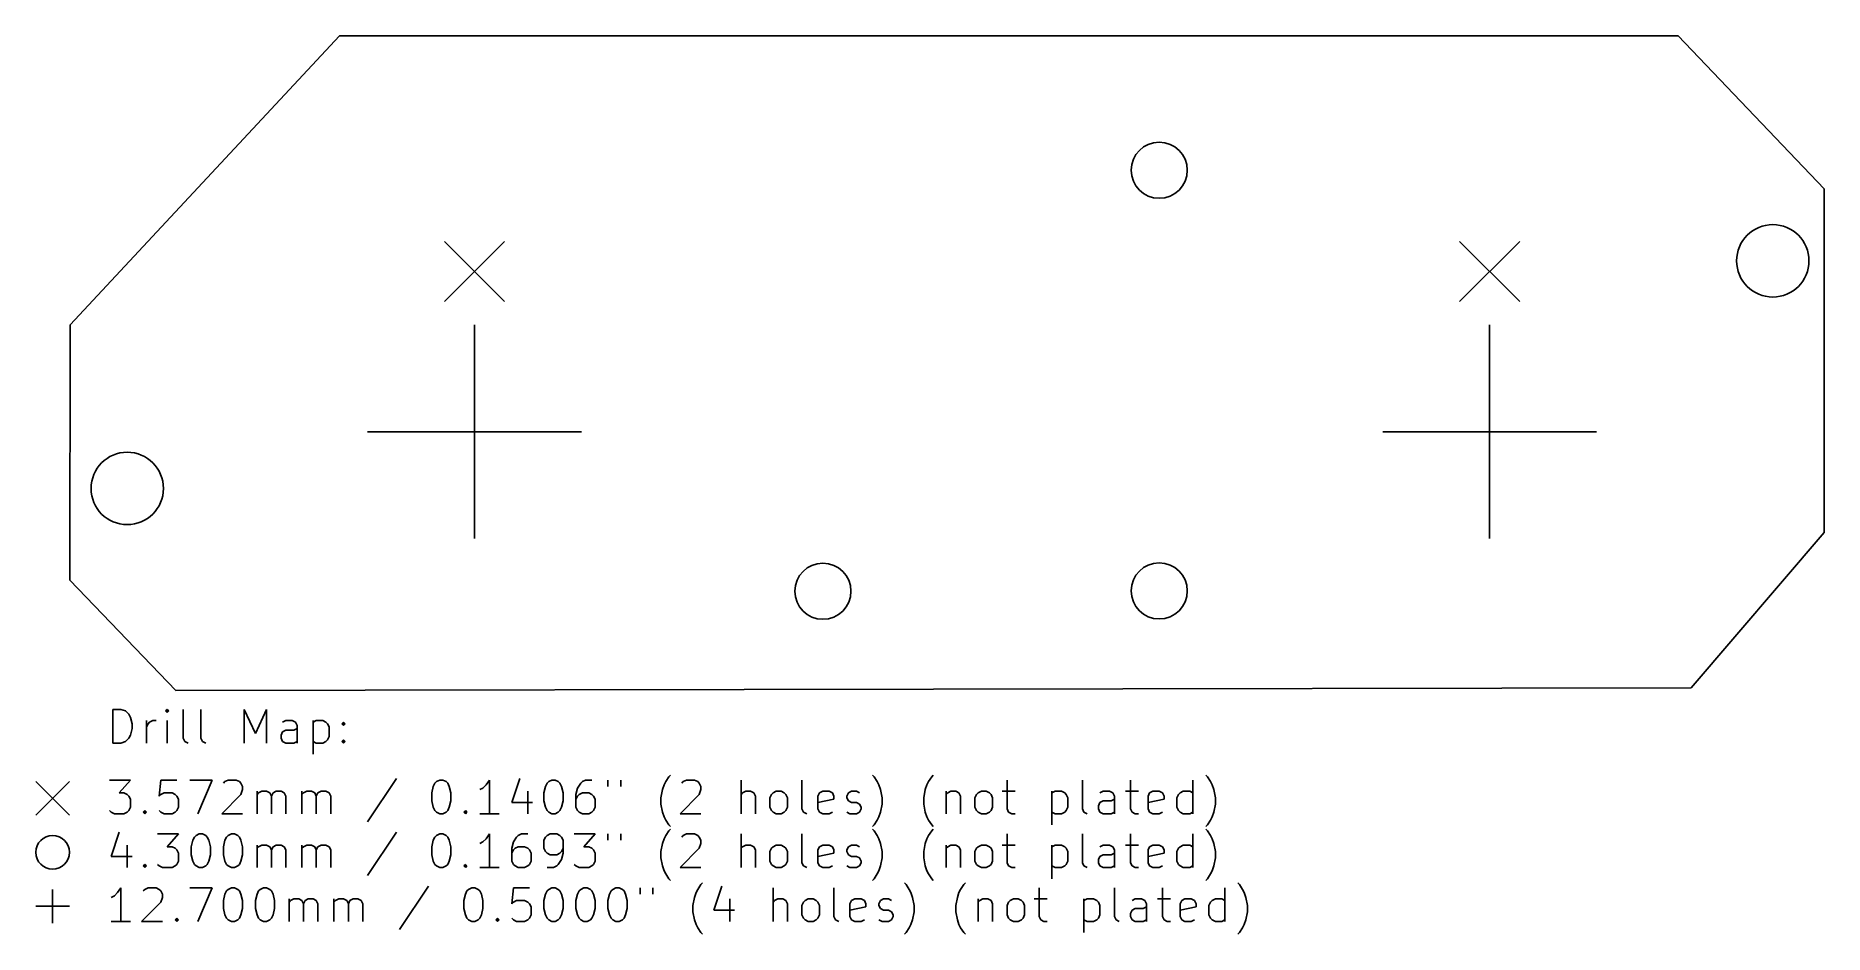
# Model space of a CAD drawing. Extents: x 66 to 172, y -114 to -60.
import ezdxf

# ---------------------------------------------------------------- set-up
doc = ezdxf.new("R2010")
doc.units = 0
doc.layers.add('BLACK', color=7, linetype='CONTINUOUS')

msp = doc.modelspace()

# ---------------------------------------------------------------- linework, layer by layer
at = {"layer": 'BLACK', "linetype": 'CONTINUOUS'}
for p, q in [((67.7164, -77.5208), (83.7184, -60.3504)), ((83.7184, -60.3504), (163.271, -60.3504)), ((163.271, -60.3504), (171.958, -69.4436)), ((171.958, -69.4436), (171.958, -89.8652)), ((89.9626, -72.5738), (93.5346, -76.1458)), ((93.5346, -72.5738), (89.9626, -76.1458)), ((150.288, -72.5738), (153.86, -76.1458)), ((153.86, -72.5738), (150.288, -76.1458)), ((67.7164, -77.5208), (67.7, -92.7)), ((91.7486, -77.5348), (91.7486, -90.2348)), ((91.7486, -77.5348), (91.7486, -90.2348)), ((152.074, -77.5348), (152.074, -90.2348)), ((152.074, -77.5348), (152.074, -90.2348)), ((85.3986, -83.8848), (98.0986, -83.8848)), ((85.3986, -83.8848), (98.0986, -83.8848)), ((145.724, -83.8848), (158.424, -83.8848)), ((145.724, -83.8848), (158.424, -83.8848)), ((171.958, -89.8652), (164.05, -99.1)), ((67.7, -92.7), (74, -99.25)), ((74, -99.25), (164.05, -99.1)), ((70.2512, -102.38), (70.2512, -100.38)), ((70.2512, -100.38), (70.7274, -100.38)), ((70.7274, -100.38), (71.0131, -100.475)), ((71.0131, -100.475), (71.2036, -100.665)), ((71.2036, -100.665), (71.2988, -100.856)), ((71.2988, -100.856), (71.394, -101.237)), ((73.4893, -100.38), (73.394, -100.475)), ((73.394, -100.475), (73.4893, -100.57)), ((73.5845, -100.475), (73.4893, -100.38)), ((73.4893, -100.38), (73.4893, -100.57)), ((73.4893, -100.57), (73.5845, -100.475)), ((74.4417, -102.094), (74.4417, -100.38)), ((75.4893, -102.094), (75.4893, -100.38)), ((78.0607, -102.38), (78.0607, -100.38)), ((78.0607, -100.38), (78.7274, -101.808)), ((78.7274, -101.808), (79.394, -100.38)), ((79.394, -100.38), (79.394, -102.38)), ((71.2988, -101.904), (71.2036, -102.094)), ((71.394, -101.523), (71.2988, -101.904)), ((71.394, -101.237), (71.394, -101.523)), ((72.2512, -102.38), (72.2512, -101.046)), ((72.2512, -101.427), (72.3464, -101.237)), ((72.3464, -101.237), (72.4417, -101.142)), ((72.4417, -101.142), (72.6321, -101.046)), ((72.6321, -101.046), (72.8226, -101.046)), ((73.4893, -102.38), (73.4893, -101.046)), ((80.2512, -101.904), (80.3464, -101.713)), ((80.2512, -102.094), (80.2512, -101.904)), ((80.5369, -101.046), (80.3464, -101.142)), ((80.3464, -101.713), (80.5369, -101.618)), ((80.9179, -101.046), (80.5369, -101.046)), ((80.5369, -101.618), (81.0131, -101.618)), ((81.1083, -101.142), (80.9179, -101.046)), ((81.0131, -101.618), (81.2036, -101.523)), ((81.2036, -101.332), (81.1083, -101.142)), ((81.2036, -102.38), (81.2036, -101.332)), ((82.156, -101.046), (82.156, -103.046)), ((82.156, -101.142), (82.3464, -101.046)), ((82.3464, -101.046), (82.7274, -101.046)), ((82.7274, -101.046), (82.9179, -101.142)), ((82.9179, -101.142), (83.0131, -101.237)), ((83.0131, -101.237), (83.1083, -101.427)), ((83.1083, -101.999), (83.0131, -102.189)), ((83.1083, -101.427), (83.1083, -101.999)), ((83.8702, -101.237), (83.9655, -101.142)), ((83.9655, -101.332), (83.8702, -101.237)), ((83.9655, -101.142), (84.0607, -101.237)), ((83.9655, -101.142), (83.9655, -101.332)), ((84.0607, -101.237), (83.9655, -101.332)), ((70.7274, -102.38), (70.2512, -102.38)), ((71.0131, -102.285), (70.7274, -102.38)), ((71.2036, -102.094), (71.0131, -102.285)), ((74.5369, -102.285), (74.4417, -102.094)), ((74.7274, -102.38), (74.5369, -102.285)), ((75.5845, -102.285), (75.4893, -102.094)), ((75.775, -102.38), (75.5845, -102.285)), ((80.3464, -102.285), (80.2512, -102.094)), ((80.5369, -102.38), (80.3464, -102.285)), ((81.0131, -102.38), (80.5369, -102.38)), ((81.2036, -102.285), (81.0131, -102.38)), ((82.3464, -102.38), (82.156, -102.285)), ((82.7274, -102.38), (82.3464, -102.38)), ((82.9179, -102.285), (82.7274, -102.38)), ((83.0131, -102.189), (82.9179, -102.285)), ((83.8702, -102.285), (83.9655, -102.189)), ((83.9655, -102.38), (83.8702, -102.285)), ((83.9655, -102.189), (84.0607, -102.285)), ((83.9655, -102.189), (83.9655, -102.38)), ((84.0607, -102.285), (83.9655, -102.38)), ((65.675, -104.675), (67.675, -106.675)), ((67.675, -104.675), (65.675, -106.675)), ((70.0607, -104.58), (71.2988, -104.58)), ((71.2988, -104.58), (70.6321, -105.342)), ((73.1083, -104.58), (73.0131, -105.532)), ((74.0607, -104.58), (73.1083, -104.58)), ((74.8226, -104.58), (76.156, -104.58)), ((76.156, -104.58), (75.2988, -106.58)), ((76.8226, -104.77), (76.9179, -104.675)), ((76.9179, -104.675), (77.1083, -104.58)), ((77.1083, -104.58), (77.5845, -104.58)), ((77.5845, -104.58), (77.775, -104.675)), ((77.775, -104.675), (77.8702, -104.77)), ((77.8702, -104.77), (77.9655, -104.961)), ((77.9655, -105.151), (77.8702, -105.437)), ((77.9655, -104.961), (77.9655, -105.151)), ((87.1083, -104.485), (85.394, -107.056)), ((89.2036, -105.342), (89.2988, -104.961)), ((89.2988, -104.961), (89.394, -104.77)), ((89.394, -104.77), (89.4893, -104.675)), ((89.4893, -104.675), (89.6798, -104.58)), ((89.6798, -104.58), (89.8702, -104.58)), ((89.8702, -104.58), (90.0607, -104.675)), ((90.0607, -104.675), (90.156, -104.77)), ((90.156, -104.77), (90.2512, -104.961)), ((90.2512, -104.961), (90.3464, -105.342)), ((92.2512, -105.056), (92.0607, -105.151)), ((92.4417, -104.865), (92.2512, -105.056)), ((92.6321, -104.58), (92.4417, -104.865)), ((92.6321, -106.58), (92.6321, -104.58)), ((94.4417, -104.485), (93.9655, -105.913)), ((95.8702, -105.342), (95.9655, -104.961)), ((95.9655, -104.961), (96.0607, -104.77)), ((96.0607, -104.77), (96.156, -104.675)), ((96.156, -104.675), (96.3464, -104.58)), ((96.3464, -104.58), (96.5369, -104.58)), ((96.5369, -104.58), (96.7274, -104.675)), ((96.7274, -104.675), (96.8226, -104.77)), ((96.8226, -104.77), (96.9179, -104.961)), ((96.9179, -104.961), (97.0131, -105.342)), ((97.8702, -105.056), (97.775, -105.437)), ((98.0607, -104.77), (97.8702, -105.056)), ((98.156, -104.675), (98.0607, -104.77)), ((98.3464, -104.58), (98.156, -104.675)), ((98.7274, -104.58), (98.3464, -104.58)), ((99.6798, -104.58), (99.6798, -104.961)), ((100.442, -104.58), (100.442, -104.961)), ((102.823, -105.627), (102.918, -105.151)), ((102.918, -105.151), (103.013, -104.865)), ((103.013, -104.865), (103.108, -104.675)), ((103.108, -104.675), (103.299, -104.389)), ((103.299, -104.389), (103.394, -104.294)), ((104.061, -104.77), (104.156, -104.675)), ((104.156, -104.675), (104.346, -104.58)), ((104.346, -104.58), (104.823, -104.58)), ((104.823, -104.58), (105.013, -104.675)), ((105.013, -104.675), (105.108, -104.77)), ((105.108, -104.77), (105.204, -104.961)), ((105.204, -105.151), (105.108, -105.437)), ((105.204, -104.961), (105.204, -105.151)), ((107.585, -106.58), (107.585, -104.58)), ((111.204, -106.294), (111.204, -104.58)), ((115.489, -104.389), (115.394, -104.294)), ((115.68, -104.675), (115.489, -104.389)), ((115.775, -104.865), (115.68, -104.675)), ((115.87, -105.151), (115.775, -104.865)), ((115.965, -105.627), (115.87, -105.151)), ((118.442, -105.627), (118.537, -105.151)), ((118.537, -105.151), (118.632, -104.865)), ((118.632, -104.865), (118.727, -104.675)), ((118.727, -104.675), (118.918, -104.389)), ((118.918, -104.389), (119.013, -104.294)), ((123.394, -104.58), (123.394, -106.294)), ((127.87, -106.294), (127.87, -104.58)), ((130.727, -104.58), (130.727, -106.294)), ((134.442, -106.58), (134.442, -104.58)), ((135.299, -104.389), (135.204, -104.294)), ((135.489, -104.675), (135.299, -104.389)), ((135.585, -104.865), (135.489, -104.675)), ((135.68, -105.151), (135.585, -104.865)), ((135.775, -105.627), (135.68, -105.151)), ((70.6321, -105.342), (70.9179, -105.342)), ((70.9179, -105.342), (71.1083, -105.437)), ((71.1083, -105.437), (71.2036, -105.532)), ((71.2036, -105.532), (71.2988, -105.723)), ((71.2988, -106.199), (71.2036, -106.389)), ((71.2988, -105.723), (71.2988, -106.199)), ((73.0131, -105.532), (73.1083, -105.437)), ((73.1083, -105.437), (73.2988, -105.342)), ((73.2988, -105.342), (73.775, -105.342)), ((73.775, -105.342), (73.9655, -105.437)), ((73.9655, -105.437), (74.0607, -105.532)), ((74.0607, -105.532), (74.156, -105.723)), ((74.156, -106.199), (74.0607, -106.389)), ((74.156, -105.723), (74.156, -106.199)), ((77.8702, -105.437), (76.7274, -106.58)), ((78.8226, -106.58), (78.8226, -105.246)), ((78.8226, -105.437), (78.9179, -105.342)), ((78.9179, -105.342), (79.1083, -105.246)), ((79.1083, -105.246), (79.394, -105.246)), ((79.394, -105.246), (79.5845, -105.342)), ((79.5845, -105.342), (79.6798, -105.532)), ((79.6798, -105.532), (79.775, -105.342)), ((79.6798, -105.532), (79.6798, -106.58)), ((79.775, -105.342), (79.9655, -105.246)), ((79.9655, -105.246), (80.2512, -105.246)), ((80.2512, -105.246), (80.4417, -105.342)), ((80.4417, -105.342), (80.5369, -105.532)), ((80.5369, -105.532), (80.5369, -106.58)), ((81.4893, -106.58), (81.4893, -105.246)), ((81.4893, -105.437), (81.5845, -105.342)), ((81.5845, -105.342), (81.775, -105.246)), ((81.775, -105.246), (82.0607, -105.246)), ((82.0607, -105.246), (82.2512, -105.342)), ((82.2512, -105.342), (82.3464, -105.532)), ((82.3464, -105.532), (82.4417, -105.342)), ((82.3464, -105.532), (82.3464, -106.58)), ((82.4417, -105.342), (82.6321, -105.246)), ((82.6321, -105.246), (82.9179, -105.246)), ((82.9179, -105.246), (83.1083, -105.342)), ((83.1083, -105.342), (83.2036, -105.532)), ((83.2036, -105.532), (83.2036, -106.58)), ((89.2036, -105.818), (89.2036, -105.342)), ((89.2988, -106.199), (89.2036, -105.818)), ((89.394, -106.389), (89.2988, -106.199)), ((90.2512, -106.199), (90.156, -106.389)), ((90.3464, -105.818), (90.2512, -106.199)), ((90.3464, -105.342), (90.3464, -105.818)), ((93.9655, -105.913), (95.2036, -105.913)), ((94.9179, -105.246), (94.9179, -106.58)), ((95.8702, -105.818), (95.8702, -105.342)), ((95.9655, -106.199), (95.8702, -105.818)), ((96.0607, -106.389), (95.9655, -106.199)), ((96.9179, -106.199), (96.8226, -106.389)), ((97.0131, -105.818), (96.9179, -106.199)), ((97.0131, -105.342), (97.0131, -105.818)), ((97.775, -105.437), (97.775, -106.199)), ((97.8702, -105.532), (97.775, -105.723)), ((97.775, -106.199), (97.8702, -106.389)), ((97.9655, -105.437), (97.8702, -105.532)), ((98.156, -105.342), (97.9655, -105.437)), ((98.5369, -105.342), (98.156, -105.342)), ((98.7274, -105.437), (98.5369, -105.342)), ((98.8226, -105.532), (98.7274, -105.437)), ((98.9179, -105.723), (98.8226, -105.532)), ((98.8226, -106.389), (98.9179, -106.199)), ((98.9179, -106.199), (98.9179, -105.723)), ((102.823, -106.008), (102.823, -105.627)), ((102.918, -106.485), (102.823, -106.008)), ((105.108, -105.437), (103.965, -106.58)), ((107.68, -105.342), (107.585, -105.437)), ((107.87, -105.246), (107.68, -105.342)), ((108.156, -105.246), (107.87, -105.246)), ((108.346, -105.342), (108.156, -105.246)), ((108.442, -105.532), (108.346, -105.342)), ((108.442, -106.58), (108.442, -105.532)), ((109.299, -105.627), (109.394, -105.437)), ((109.299, -106.199), (109.299, -105.627)), ((109.394, -106.389), (109.299, -106.199)), ((109.394, -105.437), (109.489, -105.342)), ((109.489, -105.342), (109.68, -105.246)), ((109.68, -105.246), (109.965, -105.246)), ((109.965, -105.246), (110.156, -105.342)), ((110.156, -105.342), (110.251, -105.437)), ((110.251, -105.437), (110.346, -105.627)), ((110.346, -106.199), (110.251, -106.389)), ((110.346, -105.627), (110.346, -106.199)), ((112.156, -105.532), (112.251, -105.342)), ((112.156, -106.294), (112.156, -105.532)), ((113.108, -105.723), (112.156, -105.913)), ((112.251, -105.342), (112.442, -105.246)), ((112.442, -105.246), (112.823, -105.246)), ((112.823, -105.246), (113.013, -105.342)), ((113.013, -105.342), (113.108, -105.532)), ((113.108, -105.532), (113.108, -105.723)), ((113.87, -105.532), (113.965, -105.342)), ((113.87, -105.627), (113.87, -105.532)), ((113.965, -105.818), (113.87, -105.627)), ((113.965, -105.342), (114.156, -105.246)), ((114.156, -105.913), (113.965, -105.818)), ((114.156, -105.246), (114.442, -105.246)), ((114.442, -105.913), (114.156, -105.913)), ((114.442, -105.246), (114.632, -105.342)), ((114.632, -106.008), (114.442, -105.913)), ((114.727, -106.199), (114.632, -106.008)), ((114.727, -106.294), (114.727, -106.199)), ((115.87, -106.485), (115.965, -106.008)), ((115.965, -106.008), (115.965, -105.627)), ((118.442, -106.008), (118.442, -105.627)), ((118.537, -106.485), (118.442, -106.008)), ((119.775, -105.246), (119.775, -106.58)), ((119.775, -105.437), (119.87, -105.342)), ((119.87, -105.342), (120.061, -105.246)), ((120.061, -105.246), (120.346, -105.246)), ((120.346, -105.246), (120.537, -105.342)), ((120.537, -105.342), (120.632, -105.532)), ((120.632, -105.532), (120.632, -106.58)), ((121.489, -105.627), (121.585, -105.437)), ((121.489, -106.199), (121.489, -105.627)), ((121.585, -106.389), (121.489, -106.199)), ((121.585, -105.437), (121.68, -105.342)), ((121.68, -105.342), (121.87, -105.246)), ((121.87, -105.246), (122.156, -105.246)), ((122.156, -105.246), (122.346, -105.342)), ((122.346, -105.342), (122.442, -105.437)), ((122.442, -105.437), (122.537, -105.627)), ((122.537, -106.199), (122.442, -106.389)), ((122.537, -105.627), (122.537, -106.199)), ((123.108, -105.246), (123.87, -105.246)), ((126.061, -105.246), (126.061, -107.246)), ((126.061, -105.342), (126.251, -105.246)), ((126.251, -105.246), (126.632, -105.246)), ((126.632, -105.246), (126.823, -105.342)), ((126.823, -105.342), (126.918, -105.437)), ((126.918, -105.437), (127.013, -105.627)), ((127.013, -106.199), (126.918, -106.389)), ((127.013, -105.627), (127.013, -106.199)), ((128.823, -106.104), (128.918, -105.913)), ((128.823, -106.294), (128.823, -106.104)), ((129.108, -105.246), (128.918, -105.342)), ((128.918, -105.913), (129.108, -105.818)), ((129.489, -105.246), (129.108, -105.246)), ((129.108, -105.818), (129.585, -105.818)), ((129.68, -105.342), (129.489, -105.246)), ((129.585, -105.818), (129.775, -105.723)), ((129.775, -105.532), (129.68, -105.342)), ((129.775, -106.58), (129.775, -105.532)), ((130.442, -105.246), (131.204, -105.246)), ((131.775, -105.532), (131.87, -105.342)), ((131.775, -106.294), (131.775, -105.532)), ((132.727, -105.723), (131.775, -105.913)), ((131.87, -105.342), (132.061, -105.246)), ((132.061, -105.246), (132.442, -105.246)), ((132.442, -105.246), (132.632, -105.342)), ((132.632, -105.342), (132.727, -105.532)), ((132.727, -105.532), (132.727, -105.723)), ((133.489, -105.627), (133.585, -105.437)), ((133.489, -106.199), (133.489, -105.627)), ((133.585, -106.389), (133.489, -106.199)), ((133.585, -105.437), (133.68, -105.342)), ((133.68, -105.342), (133.87, -105.246)), ((133.87, -105.246), (134.251, -105.246)), ((134.251, -105.246), (134.442, -105.342)), ((135.68, -106.485), (135.775, -106.008)), ((135.775, -106.008), (135.775, -105.627)), ((70.156, -106.485), (70.0607, -106.389)), ((70.3464, -106.58), (70.156, -106.485)), ((70.9179, -106.58), (70.3464, -106.58)), ((71.1083, -106.485), (70.9179, -106.58)), ((71.2036, -106.389), (71.1083, -106.485)), ((72.0607, -106.485), (72.156, -106.389)), ((72.156, -106.58), (72.0607, -106.485)), ((72.156, -106.389), (72.2512, -106.485)), ((72.156, -106.389), (72.156, -106.58)), ((72.2512, -106.485), (72.156, -106.58)), ((73.1083, -106.485), (73.0131, -106.389)), ((73.2988, -106.58), (73.1083, -106.485)), ((73.775, -106.58), (73.2988, -106.58)), ((73.9655, -106.485), (73.775, -106.58)), ((74.0607, -106.389), (73.9655, -106.485)), ((76.7274, -106.58), (77.9655, -106.58)), ((89.4893, -106.485), (89.394, -106.389)), ((89.6798, -106.58), (89.4893, -106.485)), ((89.8702, -106.58), (89.6798, -106.58)), ((90.0607, -106.485), (89.8702, -106.58)), ((90.156, -106.389), (90.0607, -106.485)), ((91.1083, -106.485), (91.2036, -106.389)), ((91.2036, -106.58), (91.1083, -106.485)), ((91.2036, -106.389), (91.2988, -106.485)), ((91.2036, -106.389), (91.2036, -106.58)), ((91.2988, -106.485), (91.2036, -106.58)), ((93.2036, -106.58), (92.0607, -106.58)), ((96.156, -106.485), (96.0607, -106.389)), ((96.3464, -106.58), (96.156, -106.485)), ((96.5369, -106.58), (96.3464, -106.58)), ((96.7274, -106.485), (96.5369, -106.58)), ((96.8226, -106.389), (96.7274, -106.485)), ((97.8702, -106.389), (97.9655, -106.485)), ((97.9655, -106.485), (98.156, -106.58)), ((98.156, -106.58), (98.5369, -106.58)), ((98.5369, -106.58), (98.7274, -106.485)), ((98.7274, -106.485), (98.8226, -106.389)), ((103.013, -106.77), (102.918, -106.485)), ((103.108, -106.961), (103.013, -106.77)), ((103.299, -107.246), (103.108, -106.961)), ((103.394, -107.342), (103.299, -107.246)), ((103.965, -106.58), (105.204, -106.58)), ((109.489, -106.485), (109.394, -106.389)), ((109.68, -106.58), (109.489, -106.485)), ((109.965, -106.58), (109.68, -106.58)), ((110.156, -106.485), (109.965, -106.58)), ((110.251, -106.389), (110.156, -106.485)), ((111.299, -106.485), (111.204, -106.294)), ((111.489, -106.58), (111.299, -106.485)), ((112.251, -106.485), (112.156, -106.294)), ((112.442, -106.58), (112.251, -106.485)), ((112.823, -106.58), (112.442, -106.58)), ((113.013, -106.485), (112.823, -106.58)), ((113.87, -106.485), (114.061, -106.58)), ((114.061, -106.58), (114.442, -106.58)), ((114.442, -106.58), (114.632, -106.485)), ((114.632, -106.485), (114.727, -106.294)), ((115.394, -107.342), (115.489, -107.246)), ((115.489, -107.246), (115.68, -106.961)), ((115.68, -106.961), (115.775, -106.77)), ((115.775, -106.77), (115.87, -106.485)), ((118.632, -106.77), (118.537, -106.485)), ((118.727, -106.961), (118.632, -106.77)), ((118.918, -107.246), (118.727, -106.961)), ((119.013, -107.342), (118.918, -107.246)), ((121.68, -106.485), (121.585, -106.389)), ((121.87, -106.58), (121.68, -106.485)), ((122.156, -106.58), (121.87, -106.58)), ((122.346, -106.485), (122.156, -106.58)), ((122.442, -106.389), (122.346, -106.485)), ((123.394, -106.294), (123.489, -106.485)), ((123.489, -106.485), (123.68, -106.58)), ((123.68, -106.58), (123.87, -106.58)), ((126.251, -106.58), (126.061, -106.485)), ((126.632, -106.58), (126.251, -106.58)), ((126.823, -106.485), (126.632, -106.58)), ((126.918, -106.389), (126.823, -106.485)), ((127.965, -106.485), (127.87, -106.294)), ((128.156, -106.58), (127.965, -106.485)), ((128.918, -106.485), (128.823, -106.294)), ((129.108, -106.58), (128.918, -106.485)), ((129.585, -106.58), (129.108, -106.58)), ((129.775, -106.485), (129.585, -106.58)), ((130.727, -106.294), (130.823, -106.485)), ((130.823, -106.485), (131.013, -106.58)), ((131.013, -106.58), (131.204, -106.58)), ((131.87, -106.485), (131.775, -106.294)), ((132.061, -106.58), (131.87, -106.485)), ((132.442, -106.58), (132.061, -106.58)), ((132.632, -106.485), (132.442, -106.58)), ((133.68, -106.485), (133.585, -106.389)), ((133.87, -106.58), (133.68, -106.485)), ((134.251, -106.58), (133.87, -106.58)), ((134.442, -106.485), (134.251, -106.58)), ((135.204, -107.342), (135.299, -107.246)), ((135.299, -107.246), (135.489, -106.961)), ((135.489, -106.961), (135.585, -106.77)), ((135.585, -106.77), (135.68, -106.485)), ((70.6321, -107.685), (70.156, -109.113)), ((72.9179, -107.78), (74.156, -107.78)), ((74.156, -107.78), (73.4893, -108.542)), ((74.9179, -108.542), (75.0131, -108.161)), ((75.0131, -108.161), (75.1083, -107.97)), ((75.1083, -107.97), (75.2036, -107.875)), ((75.2036, -107.875), (75.394, -107.78)), ((75.394, -107.78), (75.5845, -107.78)), ((75.5845, -107.78), (75.775, -107.875)), ((75.775, -107.875), (75.8702, -107.97)), ((75.8702, -107.97), (75.9655, -108.161)), ((75.9655, -108.161), (76.0607, -108.542)), ((76.8226, -108.542), (76.9179, -108.161)), ((76.9179, -108.161), (77.0131, -107.97)), ((77.0131, -107.97), (77.1083, -107.875)), ((77.1083, -107.875), (77.2988, -107.78)), ((77.2988, -107.78), (77.4893, -107.78)), ((77.4893, -107.78), (77.6798, -107.875)), ((77.6798, -107.875), (77.775, -107.97)), ((77.775, -107.97), (77.8702, -108.161)), ((77.8702, -108.161), (77.9655, -108.542)), ((87.1083, -107.685), (85.394, -110.256)), ((89.2036, -108.542), (89.2988, -108.161)), ((89.2988, -108.161), (89.394, -107.97)), ((89.394, -107.97), (89.4893, -107.875)), ((89.4893, -107.875), (89.6798, -107.78)), ((89.6798, -107.78), (89.8702, -107.78)), ((89.8702, -107.78), (90.0607, -107.875)), ((90.0607, -107.875), (90.156, -107.97)), ((90.156, -107.97), (90.2512, -108.161)), ((90.2512, -108.161), (90.3464, -108.542)), ((92.2512, -108.256), (92.0607, -108.351)), ((92.4417, -108.065), (92.2512, -108.256)), ((92.6321, -107.78), (92.4417, -108.065)), ((92.6321, -109.78), (92.6321, -107.78)), ((94.0607, -108.256), (93.9655, -108.637)), ((94.2512, -107.97), (94.0607, -108.256)), ((94.3464, -107.875), (94.2512, -107.97)), ((94.5369, -107.78), (94.3464, -107.875)), ((94.9179, -107.78), (94.5369, -107.78)), ((95.9655, -107.97), (95.8702, -108.161)), ((95.8702, -108.161), (95.8702, -108.637)), ((96.0607, -107.875), (95.9655, -107.97)), ((96.2512, -107.78), (96.0607, -107.875)), ((96.6321, -107.78), (96.2512, -107.78)), ((96.8226, -107.875), (96.6321, -107.78)), ((96.9179, -107.97), (96.8226, -107.875)), ((97.0131, -108.161), (96.9179, -107.97)), ((97.0131, -108.923), (97.0131, -108.161)), ((97.6798, -107.78), (98.9179, -107.78)), ((98.9179, -107.78), (98.2512, -108.542)), ((99.6798, -107.78), (99.6798, -108.161)), ((100.442, -107.78), (100.442, -108.161)), ((102.823, -108.827), (102.918, -108.351)), ((102.918, -108.351), (103.013, -108.065)), ((103.013, -108.065), (103.108, -107.875)), ((103.108, -107.875), (103.299, -107.589)), ((103.299, -107.589), (103.394, -107.494)), ((104.061, -107.97), (104.156, -107.875)), ((104.156, -107.875), (104.346, -107.78)), ((104.346, -107.78), (104.823, -107.78)), ((104.823, -107.78), (105.013, -107.875)), ((105.013, -107.875), (105.108, -107.97)), ((105.108, -107.97), (105.204, -108.161)), ((105.204, -108.351), (105.108, -108.637)), ((105.204, -108.161), (105.204, -108.351)), ((107.585, -109.78), (107.585, -107.78)), ((111.204, -109.494), (111.204, -107.78)), ((115.489, -107.589), (115.394, -107.494)), ((115.68, -107.875), (115.489, -107.589)), ((115.775, -108.065), (115.68, -107.875)), ((115.87, -108.351), (115.775, -108.065)), ((115.965, -108.827), (115.87, -108.351)), ((118.442, -108.827), (118.537, -108.351)), ((118.537, -108.351), (118.632, -108.065)), ((118.632, -108.065), (118.727, -107.875)), ((118.727, -107.875), (118.918, -107.589)), ((118.918, -107.589), (119.013, -107.494)), ((123.394, -107.78), (123.394, -109.494)), ((127.87, -109.494), (127.87, -107.78)), ((130.727, -107.78), (130.727, -109.494)), ((134.442, -109.78), (134.442, -107.78)), ((135.299, -107.589), (135.204, -107.494)), ((135.489, -107.875), (135.299, -107.589)), ((135.585, -108.065), (135.489, -107.875)), ((135.68, -108.351), (135.585, -108.065)), ((135.775, -108.827), (135.68, -108.351)), ((70.156, -109.113), (71.394, -109.113)), ((71.1083, -108.446), (71.1083, -109.78)), ((73.4893, -108.542), (73.775, -108.542)), ((73.775, -108.542), (73.9655, -108.637)), ((73.9655, -108.637), (74.0607, -108.732)), ((74.0607, -108.732), (74.156, -108.923)), ((74.156, -109.399), (74.0607, -109.589)), ((74.156, -108.923), (74.156, -109.399)), ((74.9179, -109.018), (74.9179, -108.542)), ((75.0131, -109.399), (74.9179, -109.018)), ((75.1083, -109.589), (75.0131, -109.399)), ((75.9655, -109.399), (75.8702, -109.589)), ((76.0607, -109.018), (75.9655, -109.399)), ((76.0607, -108.542), (76.0607, -109.018)), ((76.8226, -109.018), (76.8226, -108.542)), ((76.9179, -109.399), (76.8226, -109.018)), ((77.0131, -109.589), (76.9179, -109.399)), ((77.8702, -109.399), (77.775, -109.589)), ((77.9655, -109.018), (77.8702, -109.399)), ((77.9655, -108.542), (77.9655, -109.018)), ((78.8226, -109.78), (78.8226, -108.446)), ((78.8226, -108.637), (78.9179, -108.542)), ((78.9179, -108.542), (79.1083, -108.446)), ((79.1083, -108.446), (79.394, -108.446)), ((79.394, -108.446), (79.5845, -108.542)), ((79.5845, -108.542), (79.6798, -108.732)), ((79.6798, -108.732), (79.775, -108.542)), ((79.6798, -108.732), (79.6798, -109.78)), ((79.775, -108.542), (79.9655, -108.446)), ((79.9655, -108.446), (80.2512, -108.446)), ((80.2512, -108.446), (80.4417, -108.542)), ((80.4417, -108.542), (80.5369, -108.732)), ((80.5369, -108.732), (80.5369, -109.78)), ((81.4893, -109.78), (81.4893, -108.446)), ((81.4893, -108.637), (81.5845, -108.542)), ((81.5845, -108.542), (81.775, -108.446)), ((81.775, -108.446), (82.0607, -108.446)), ((82.0607, -108.446), (82.2512, -108.542)), ((82.2512, -108.542), (82.3464, -108.732)), ((82.3464, -108.732), (82.4417, -108.542)), ((82.3464, -108.732), (82.3464, -109.78)), ((82.4417, -108.542), (82.6321, -108.446)), ((82.6321, -108.446), (82.9179, -108.446)), ((82.9179, -108.446), (83.1083, -108.542)), ((83.1083, -108.542), (83.2036, -108.732)), ((83.2036, -108.732), (83.2036, -109.78)), ((89.2036, -109.018), (89.2036, -108.542)), ((89.2988, -109.399), (89.2036, -109.018)), ((89.394, -109.589), (89.2988, -109.399)), ((90.2512, -109.399), (90.156, -109.589)), ((90.3464, -109.018), (90.2512, -109.399)), ((90.3464, -108.542), (90.3464, -109.018)), ((93.9655, -108.637), (93.9655, -109.399)), ((94.0607, -108.732), (93.9655, -108.923)), ((93.9655, -109.399), (94.0607, -109.589)), ((94.156, -108.637), (94.0607, -108.732)), ((94.3464, -108.542), (94.156, -108.637)), ((94.7274, -108.542), (94.3464, -108.542)), ((94.9179, -108.637), (94.7274, -108.542)), ((95.0131, -108.732), (94.9179, -108.637)), ((95.1083, -108.923), (95.0131, -108.732)), ((95.0131, -109.589), (95.1083, -109.399)), ((95.1083, -109.399), (95.1083, -108.923)), ((95.8702, -108.637), (95.9655, -108.827)), ((95.9655, -108.827), (96.0607, -108.923)), ((96.0607, -108.923), (96.2512, -109.018)), ((96.2512, -109.018), (96.6321, -109.018)), ((96.6321, -109.018), (96.8226, -108.923)), ((96.7274, -109.589), (96.9179, -109.304)), ((96.8226, -108.923), (96.9179, -108.827)), ((96.9179, -108.827), (97.0131, -108.637)), ((96.9179, -109.304), (97.0131, -108.923)), ((98.2512, -108.542), (98.5369, -108.542)), ((98.5369, -108.542), (98.7274, -108.637)), ((98.7274, -108.637), (98.8226, -108.732)), ((98.8226, -108.732), (98.9179, -108.923)), ((98.9179, -109.399), (98.8226, -109.589)), ((98.9179, -108.923), (98.9179, -109.399)), ((102.823, -109.208), (102.823, -108.827)), ((102.918, -109.685), (102.823, -109.208)), ((105.108, -108.637), (103.965, -109.78)), ((107.68, -108.542), (107.585, -108.637)), ((107.87, -108.446), (107.68, -108.542)), ((108.156, -108.446), (107.87, -108.446)), ((108.346, -108.542), (108.156, -108.446)), ((108.442, -108.732), (108.346, -108.542)), ((108.442, -109.78), (108.442, -108.732)), ((109.299, -108.827), (109.394, -108.637)), ((109.299, -109.399), (109.299, -108.827)), ((109.394, -109.589), (109.299, -109.399)), ((109.394, -108.637), (109.489, -108.542)), ((109.489, -108.542), (109.68, -108.446)), ((109.68, -108.446), (109.965, -108.446)), ((109.965, -108.446), (110.156, -108.542)), ((110.156, -108.542), (110.251, -108.637)), ((110.251, -108.637), (110.346, -108.827)), ((110.346, -109.399), (110.251, -109.589)), ((110.346, -108.827), (110.346, -109.399)), ((112.156, -108.732), (112.251, -108.542)), ((112.156, -109.494), (112.156, -108.732)), ((113.108, -108.923), (112.156, -109.113)), ((112.251, -108.542), (112.442, -108.446)), ((112.442, -108.446), (112.823, -108.446)), ((112.823, -108.446), (113.013, -108.542)), ((113.013, -108.542), (113.108, -108.732)), ((113.108, -108.732), (113.108, -108.923)), ((113.87, -108.732), (113.965, -108.542)), ((113.87, -108.827), (113.87, -108.732)), ((113.965, -109.018), (113.87, -108.827)), ((113.965, -108.542), (114.156, -108.446)), ((114.156, -109.113), (113.965, -109.018)), ((114.156, -108.446), (114.442, -108.446)), ((114.442, -109.113), (114.156, -109.113)), ((114.442, -108.446), (114.632, -108.542)), ((114.632, -109.208), (114.442, -109.113)), ((114.727, -109.399), (114.632, -109.208)), ((114.727, -109.494), (114.727, -109.399)), ((115.87, -109.685), (115.965, -109.208)), ((115.965, -109.208), (115.965, -108.827)), ((118.442, -109.208), (118.442, -108.827)), ((118.537, -109.685), (118.442, -109.208)), ((119.775, -108.446), (119.775, -109.78)), ((119.775, -108.637), (119.87, -108.542)), ((119.87, -108.542), (120.061, -108.446)), ((120.061, -108.446), (120.346, -108.446)), ((120.346, -108.446), (120.537, -108.542)), ((120.537, -108.542), (120.632, -108.732)), ((120.632, -108.732), (120.632, -109.78)), ((121.489, -108.827), (121.585, -108.637)), ((121.489, -109.399), (121.489, -108.827)), ((121.585, -109.589), (121.489, -109.399)), ((121.585, -108.637), (121.68, -108.542)), ((121.68, -108.542), (121.87, -108.446)), ((121.87, -108.446), (122.156, -108.446)), ((122.156, -108.446), (122.346, -108.542)), ((122.346, -108.542), (122.442, -108.637)), ((122.442, -108.637), (122.537, -108.827)), ((122.537, -109.399), (122.442, -109.589)), ((122.537, -108.827), (122.537, -109.399)), ((123.108, -108.446), (123.87, -108.446)), ((126.061, -108.446), (126.061, -110.446)), ((126.061, -108.542), (126.251, -108.446)), ((126.251, -108.446), (126.632, -108.446)), ((126.632, -108.446), (126.823, -108.542)), ((126.823, -108.542), (126.918, -108.637)), ((126.918, -108.637), (127.013, -108.827)), ((127.013, -109.399), (126.918, -109.589)), ((127.013, -108.827), (127.013, -109.399)), ((128.823, -109.304), (128.918, -109.113)), ((128.823, -109.494), (128.823, -109.304)), ((129.108, -108.446), (128.918, -108.542)), ((128.918, -109.113), (129.108, -109.018)), ((129.489, -108.446), (129.108, -108.446)), ((129.108, -109.018), (129.585, -109.018)), ((129.68, -108.542), (129.489, -108.446)), ((129.585, -109.018), (129.775, -108.923)), ((129.775, -108.732), (129.68, -108.542)), ((129.775, -109.78), (129.775, -108.732)), ((130.442, -108.446), (131.204, -108.446)), ((131.775, -108.732), (131.87, -108.542)), ((131.775, -109.494), (131.775, -108.732)), ((132.727, -108.923), (131.775, -109.113)), ((131.87, -108.542), (132.061, -108.446)), ((132.061, -108.446), (132.442, -108.446)), ((132.442, -108.446), (132.632, -108.542)), ((132.632, -108.542), (132.727, -108.732)), ((132.727, -108.732), (132.727, -108.923)), ((133.489, -108.827), (133.585, -108.637)), ((133.489, -109.399), (133.489, -108.827)), ((133.585, -109.589), (133.489, -109.399)), ((133.585, -108.637), (133.68, -108.542)), ((133.68, -108.542), (133.87, -108.446)), ((133.87, -108.446), (134.251, -108.446)), ((134.251, -108.446), (134.442, -108.542)), ((135.68, -109.685), (135.775, -109.208)), ((135.775, -109.208), (135.775, -108.827)), ((72.0607, -109.685), (72.156, -109.589)), ((72.156, -109.78), (72.0607, -109.685)), ((72.156, -109.589), (72.2512, -109.685)), ((72.156, -109.589), (72.156, -109.78)), ((72.2512, -109.685), (72.156, -109.78)), ((73.0131, -109.685), (72.9179, -109.589)), ((73.2036, -109.78), (73.0131, -109.685)), ((73.775, -109.78), (73.2036, -109.78)), ((73.9655, -109.685), (73.775, -109.78)), ((74.0607, -109.589), (73.9655, -109.685)), ((75.2036, -109.685), (75.1083, -109.589)), ((75.394, -109.78), (75.2036, -109.685)), ((75.5845, -109.78), (75.394, -109.78)), ((75.775, -109.685), (75.5845, -109.78)), ((75.8702, -109.589), (75.775, -109.685)), ((77.1083, -109.685), (77.0131, -109.589)), ((77.2988, -109.78), (77.1083, -109.685)), ((77.4893, -109.78), (77.2988, -109.78)), ((77.6798, -109.685), (77.4893, -109.78)), ((77.775, -109.589), (77.6798, -109.685)), ((89.4893, -109.685), (89.394, -109.589)), ((89.6798, -109.78), (89.4893, -109.685)), ((89.8702, -109.78), (89.6798, -109.78)), ((90.0607, -109.685), (89.8702, -109.78)), ((90.156, -109.589), (90.0607, -109.685)), ((91.1083, -109.685), (91.2036, -109.589)), ((91.2036, -109.78), (91.1083, -109.685)), ((91.2036, -109.589), (91.2988, -109.685)), ((91.2036, -109.589), (91.2036, -109.78)), ((91.2988, -109.685), (91.2036, -109.78)), ((93.2036, -109.78), (92.0607, -109.78)), ((94.0607, -109.589), (94.156, -109.685)), ((94.156, -109.685), (94.3464, -109.78)), ((94.3464, -109.78), (94.7274, -109.78)), ((94.7274, -109.78), (94.9179, -109.685)), ((94.9179, -109.685), (95.0131, -109.589)), ((96.0607, -109.78), (96.4417, -109.78)), ((96.4417, -109.78), (96.6321, -109.685)), ((96.6321, -109.685), (96.7274, -109.589)), ((97.775, -109.685), (97.6798, -109.589)), ((97.9655, -109.78), (97.775, -109.685)), ((98.5369, -109.78), (97.9655, -109.78)), ((98.7274, -109.685), (98.5369, -109.78)), ((98.8226, -109.589), (98.7274, -109.685)), ((103.013, -109.97), (102.918, -109.685)), ((103.108, -110.161), (103.013, -109.97)), ((103.299, -110.446), (103.108, -110.161)), ((103.394, -110.542), (103.299, -110.446)), ((103.965, -109.78), (105.204, -109.78)), ((109.489, -109.685), (109.394, -109.589)), ((109.68, -109.78), (109.489, -109.685)), ((109.965, -109.78), (109.68, -109.78)), ((110.156, -109.685), (109.965, -109.78)), ((110.251, -109.589), (110.156, -109.685)), ((111.299, -109.685), (111.204, -109.494)), ((111.489, -109.78), (111.299, -109.685)), ((112.251, -109.685), (112.156, -109.494)), ((112.442, -109.78), (112.251, -109.685)), ((112.823, -109.78), (112.442, -109.78)), ((113.013, -109.685), (112.823, -109.78)), ((113.87, -109.685), (114.061, -109.78)), ((114.061, -109.78), (114.442, -109.78)), ((114.442, -109.78), (114.632, -109.685)), ((114.632, -109.685), (114.727, -109.494)), ((115.394, -110.542), (115.489, -110.446)), ((115.489, -110.446), (115.68, -110.161)), ((115.68, -110.161), (115.775, -109.97)), ((115.775, -109.97), (115.87, -109.685)), ((118.632, -109.97), (118.537, -109.685)), ((118.727, -110.161), (118.632, -109.97)), ((118.918, -110.446), (118.727, -110.161)), ((119.013, -110.542), (118.918, -110.446)), ((121.68, -109.685), (121.585, -109.589)), ((121.87, -109.78), (121.68, -109.685)), ((122.156, -109.78), (121.87, -109.78)), ((122.346, -109.685), (122.156, -109.78)), ((122.442, -109.589), (122.346, -109.685)), ((123.394, -109.494), (123.489, -109.685)), ((123.489, -109.685), (123.68, -109.78)), ((123.68, -109.78), (123.87, -109.78)), ((126.251, -109.78), (126.061, -109.685)), ((126.632, -109.78), (126.251, -109.78)), ((126.823, -109.685), (126.632, -109.78)), ((126.918, -109.589), (126.823, -109.685)), ((127.965, -109.685), (127.87, -109.494)), ((128.156, -109.78), (127.965, -109.685)), ((128.918, -109.685), (128.823, -109.494)), ((129.108, -109.78), (128.918, -109.685)), ((129.585, -109.78), (129.108, -109.78)), ((129.775, -109.685), (129.585, -109.78)), ((130.727, -109.494), (130.823, -109.685)), ((130.823, -109.685), (131.013, -109.78)), ((131.013, -109.78), (131.204, -109.78)), ((131.87, -109.685), (131.775, -109.494)), ((132.061, -109.78), (131.87, -109.685)), ((132.442, -109.78), (132.061, -109.78)), ((132.632, -109.685), (132.442, -109.78)), ((133.68, -109.685), (133.585, -109.589)), ((133.87, -109.78), (133.68, -109.685)), ((134.251, -109.78), (133.87, -109.78)), ((134.442, -109.685), (134.251, -109.78)), ((135.204, -110.542), (135.299, -110.446)), ((135.299, -110.446), (135.489, -110.161)), ((135.489, -110.161), (135.585, -109.97)), ((135.585, -109.97), (135.68, -109.685)), ((66.675, -111.075), (66.675, -113.075)), ((70.3464, -111.456), (70.156, -111.551)), ((70.5369, -111.265), (70.3464, -111.456)), ((70.7274, -110.98), (70.5369, -111.265)), ((70.7274, -112.98), (70.7274, -110.98)), ((72.0607, -111.17), (72.156, -111.075)), ((72.156, -111.075), (72.3464, -110.98)), ((72.3464, -110.98), (72.8226, -110.98)), ((72.8226, -110.98), (73.0131, -111.075)), ((73.0131, -111.075), (73.1083, -111.17)), ((73.1083, -111.17), (73.2036, -111.361)), ((73.2036, -111.551), (73.1083, -111.837)), ((73.2036, -111.361), (73.2036, -111.551)), ((74.8226, -110.98), (76.156, -110.98)), ((76.156, -110.98), (75.2988, -112.98)), ((76.8226, -111.742), (76.9179, -111.361)), ((76.9179, -111.361), (77.0131, -111.17)), ((77.0131, -111.17), (77.1083, -111.075)), ((77.1083, -111.075), (77.2988, -110.98)), ((77.2988, -110.98), (77.4893, -110.98)), ((77.4893, -110.98), (77.6798, -111.075)), ((77.6798, -111.075), (77.775, -111.17)), ((77.775, -111.17), (77.8702, -111.361)), ((77.8702, -111.361), (77.9655, -111.742)), ((78.7274, -111.742), (78.8226, -111.361)), ((78.8226, -111.361), (78.9179, -111.17)), ((78.9179, -111.17), (79.0131, -111.075)), ((79.0131, -111.075), (79.2036, -110.98)), ((79.2036, -110.98), (79.394, -110.98)), ((79.394, -110.98), (79.5845, -111.075)), ((79.5845, -111.075), (79.6798, -111.17)), ((79.6798, -111.17), (79.775, -111.361)), ((79.775, -111.361), (79.8702, -111.742)), ((89.0131, -110.885), (87.2988, -113.456)), ((91.1083, -111.742), (91.2036, -111.361)), ((91.2036, -111.361), (91.2988, -111.17)), ((91.2988, -111.17), (91.394, -111.075)), ((91.394, -111.075), (91.5845, -110.98)), ((91.5845, -110.98), (91.775, -110.98)), ((91.775, -110.98), (91.9655, -111.075)), ((91.9655, -111.075), (92.0607, -111.17)), ((92.0607, -111.17), (92.156, -111.361)), ((92.156, -111.361), (92.2512, -111.742)), ((94.0607, -110.98), (93.9655, -111.932)), ((95.0131, -110.98), (94.0607, -110.98)), ((95.8702, -111.742), (95.9655, -111.361)), ((95.9655, -111.361), (96.0607, -111.17)), ((96.0607, -111.17), (96.156, -111.075)), ((96.156, -111.075), (96.3464, -110.98)), ((96.3464, -110.98), (96.5369, -110.98)), ((96.5369, -110.98), (96.7274, -111.075)), ((96.7274, -111.075), (96.8226, -111.17)), ((96.8226, -111.17), (96.9179, -111.361)), ((96.9179, -111.361), (97.0131, -111.742)), ((97.775, -111.742), (97.8702, -111.361)), ((97.8702, -111.361), (97.9655, -111.17)), ((97.9655, -111.17), (98.0607, -111.075)), ((98.0607, -111.075), (98.2512, -110.98)), ((98.2512, -110.98), (98.4417, -110.98)), ((98.4417, -110.98), (98.6321, -111.075)), ((98.6321, -111.075), (98.7274, -111.17)), ((98.7274, -111.17), (98.8226, -111.361)), ((98.8226, -111.361), (98.9179, -111.742)), ((99.6798, -111.742), (99.775, -111.361)), ((99.775, -111.361), (99.8702, -111.17)), ((99.8702, -111.17), (99.9655, -111.075)), ((99.9655, -111.075), (100.156, -110.98)), ((100.156, -110.98), (100.346, -110.98)), ((100.346, -110.98), (100.537, -111.075)), ((100.537, -111.075), (100.632, -111.17)), ((100.632, -111.17), (100.727, -111.361)), ((100.727, -111.361), (100.823, -111.742)), ((101.585, -110.98), (101.585, -111.361)), ((102.346, -110.98), (102.346, -111.361)), ((104.727, -112.027), (104.823, -111.551)), ((104.823, -111.551), (104.918, -111.265)), ((104.918, -111.265), (105.013, -111.075)), ((105.013, -111.075), (105.204, -110.789)), ((105.204, -110.789), (105.299, -110.694)), ((106.442, -110.885), (105.965, -112.313)), ((109.489, -112.98), (109.489, -110.98)), ((113.108, -112.694), (113.108, -110.98)), ((117.394, -110.789), (117.299, -110.694)), ((117.585, -111.075), (117.394, -110.789)), ((117.68, -111.265), (117.585, -111.075)), ((117.775, -111.551), (117.68, -111.265)), ((117.87, -112.027), (117.775, -111.551)), ((120.346, -112.027), (120.442, -111.551)), ((120.442, -111.551), (120.537, -111.265)), ((120.537, -111.265), (120.632, -111.075)), ((120.632, -111.075), (120.823, -110.789)), ((120.823, -110.789), (120.918, -110.694)), ((125.299, -110.98), (125.299, -112.694)), ((129.775, -112.694), (129.775, -110.98)), ((132.632, -110.98), (132.632, -112.694)), ((136.346, -112.98), (136.346, -110.98)), ((137.204, -110.789), (137.108, -110.694)), ((137.394, -111.075), (137.204, -110.789)), ((137.489, -111.265), (137.394, -111.075)), ((137.585, -111.551), (137.489, -111.265)), ((137.68, -112.027), (137.585, -111.551)), ((65.675, -112.075), (67.675, -112.075)), ((73.1083, -111.837), (71.9655, -112.98)), ((76.8226, -112.218), (76.8226, -111.742)), ((76.9179, -112.599), (76.8226, -112.218)), ((77.0131, -112.789), (76.9179, -112.599)), ((77.8702, -112.599), (77.775, -112.789)), ((77.9655, -112.218), (77.8702, -112.599)), ((77.9655, -111.742), (77.9655, -112.218)), ((78.7274, -112.218), (78.7274, -111.742)), ((78.8226, -112.599), (78.7274, -112.218)), ((78.9179, -112.789), (78.8226, -112.599)), ((79.775, -112.599), (79.6798, -112.789)), ((79.8702, -112.218), (79.775, -112.599)), ((79.8702, -111.742), (79.8702, -112.218)), ((80.7274, -112.98), (80.7274, -111.646)), ((80.7274, -111.837), (80.8226, -111.742)), ((80.8226, -111.742), (81.0131, -111.646)), ((81.0131, -111.646), (81.2988, -111.646)), ((81.2988, -111.646), (81.4893, -111.742)), ((81.4893, -111.742), (81.5845, -111.932)), ((81.5845, -111.932), (81.6798, -111.742)), ((81.5845, -111.932), (81.5845, -112.98)), ((81.6798, -111.742), (81.8702, -111.646)), ((81.8702, -111.646), (82.156, -111.646)), ((82.156, -111.646), (82.3464, -111.742)), ((82.3464, -111.742), (82.4417, -111.932)), ((82.4417, -111.932), (82.4417, -112.98)), ((83.394, -112.98), (83.394, -111.646)), ((83.394, -111.837), (83.4893, -111.742)), ((83.4893, -111.742), (83.6798, -111.646)), ((83.6798, -111.646), (83.9655, -111.646)), ((83.9655, -111.646), (84.156, -111.742)), ((84.156, -111.742), (84.2512, -111.932)), ((84.2512, -111.932), (84.3464, -111.742)), ((84.2512, -111.932), (84.2512, -112.98)), ((84.3464, -111.742), (84.5369, -111.646)), ((84.5369, -111.646), (84.8226, -111.646)), ((84.8226, -111.646), (85.0131, -111.742)), ((85.0131, -111.742), (85.1083, -111.932)), ((85.1083, -111.932), (85.1083, -112.98)), ((91.1083, -112.218), (91.1083, -111.742)), ((91.2036, -112.599), (91.1083, -112.218)), ((91.2988, -112.789), (91.2036, -112.599)), ((92.156, -112.599), (92.0607, -112.789)), ((92.2512, -112.218), (92.156, -112.599)), ((92.2512, -111.742), (92.2512, -112.218)), ((93.9655, -111.932), (94.0607, -111.837)), ((94.0607, -111.837), (94.2512, -111.742)), ((94.2512, -111.742), (94.7274, -111.742)), ((94.7274, -111.742), (94.9179, -111.837)), ((94.9179, -111.837), (95.0131, -111.932)), ((95.0131, -111.932), (95.1083, -112.123)), ((95.1083, -112.599), (95.0131, -112.789)), ((95.1083, -112.123), (95.1083, -112.599)), ((95.8702, -112.218), (95.8702, -111.742)), ((95.9655, -112.599), (95.8702, -112.218)), ((96.0607, -112.789), (95.9655, -112.599)), ((96.9179, -112.599), (96.8226, -112.789)), ((97.0131, -112.218), (96.9179, -112.599)), ((97.0131, -111.742), (97.0131, -112.218)), ((97.775, -112.218), (97.775, -111.742)), ((97.8702, -112.599), (97.775, -112.218)), ((97.9655, -112.789), (97.8702, -112.599)), ((98.8226, -112.599), (98.7274, -112.789)), ((98.9179, -112.218), (98.8226, -112.599)), ((98.9179, -111.742), (98.9179, -112.218)), ((99.6798, -112.218), (99.6798, -111.742)), ((99.775, -112.599), (99.6798, -112.218)), ((99.8702, -112.789), (99.775, -112.599)), ((100.727, -112.599), (100.632, -112.789)), ((100.823, -112.218), (100.727, -112.599)), ((100.823, -111.742), (100.823, -112.218)), ((104.727, -112.408), (104.727, -112.027)), ((104.823, -112.885), (104.727, -112.408)), ((105.965, -112.313), (107.204, -112.313)), ((106.918, -111.646), (106.918, -112.98)), ((109.585, -111.742), (109.489, -111.837)), ((109.775, -111.646), (109.585, -111.742)), ((110.061, -111.646), (109.775, -111.646)), ((110.251, -111.742), (110.061, -111.646)), ((110.346, -111.932), (110.251, -111.742)), ((110.346, -112.98), (110.346, -111.932)), ((111.204, -112.027), (111.299, -111.837)), ((111.204, -112.599), (111.204, -112.027)), ((111.299, -112.789), (111.204, -112.599)), ((111.299, -111.837), (111.394, -111.742)), ((111.394, -111.742), (111.585, -111.646)), ((111.585, -111.646), (111.87, -111.646)), ((111.87, -111.646), (112.061, -111.742)), ((112.061, -111.742), (112.156, -111.837)), ((112.156, -111.837), (112.251, -112.027)), ((112.251, -112.599), (112.156, -112.789)), ((112.251, -112.027), (112.251, -112.599)), ((114.061, -111.932), (114.156, -111.742)), ((114.061, -112.694), (114.061, -111.932)), ((115.013, -112.123), (114.061, -112.313)), ((114.156, -111.742), (114.346, -111.646)), ((114.346, -111.646), (114.727, -111.646)), ((114.727, -111.646), (114.918, -111.742)), ((114.918, -111.742), (115.013, -111.932)), ((115.013, -111.932), (115.013, -112.123)), ((115.775, -111.932), (115.87, -111.742)), ((115.775, -112.027), (115.775, -111.932)), ((115.87, -112.218), (115.775, -112.027)), ((115.87, -111.742), (116.061, -111.646)), ((116.061, -112.313), (115.87, -112.218)), ((116.061, -111.646), (116.346, -111.646)), ((116.346, -112.313), (116.061, -112.313)), ((116.346, -111.646), (116.537, -111.742)), ((116.537, -112.408), (116.346, -112.313)), ((116.632, -112.599), (116.537, -112.408)), ((116.632, -112.694), (116.632, -112.599)), ((117.775, -112.885), (117.87, -112.408)), ((117.87, -112.408), (117.87, -112.027)), ((120.346, -112.408), (120.346, -112.027)), ((120.442, -112.885), (120.346, -112.408)), ((121.68, -111.646), (121.68, -112.98)), ((121.68, -111.837), (121.775, -111.742)), ((121.775, -111.742), (121.965, -111.646)), ((121.965, -111.646), (122.251, -111.646)), ((122.251, -111.646), (122.442, -111.742)), ((122.442, -111.742), (122.537, -111.932)), ((122.537, -111.932), (122.537, -112.98)), ((123.394, -112.027), (123.489, -111.837)), ((123.394, -112.599), (123.394, -112.027)), ((123.489, -112.789), (123.394, -112.599)), ((123.489, -111.837), (123.585, -111.742)), ((123.585, -111.742), (123.775, -111.646)), ((123.775, -111.646), (124.061, -111.646)), ((124.061, -111.646), (124.251, -111.742)), ((124.251, -111.742), (124.346, -111.837)), ((124.346, -111.837), (124.442, -112.027)), ((124.442, -112.599), (124.346, -112.789)), ((124.442, -112.027), (124.442, -112.599)), ((125.013, -111.646), (125.775, -111.646)), ((127.965, -111.646), (127.965, -113.646)), ((127.965, -111.742), (128.156, -111.646)), ((128.156, -111.646), (128.537, -111.646)), ((128.537, -111.646), (128.727, -111.742)), ((128.727, -111.742), (128.823, -111.837)), ((128.823, -111.837), (128.918, -112.027)), ((128.918, -112.599), (128.823, -112.789)), ((128.918, -112.027), (128.918, -112.599)), ((130.727, -112.504), (130.823, -112.313)), ((130.727, -112.694), (130.727, -112.504)), ((131.013, -111.646), (130.823, -111.742)), ((130.823, -112.313), (131.013, -112.218)), ((131.394, -111.646), (131.013, -111.646)), ((131.013, -112.218), (131.489, -112.218)), ((131.585, -111.742), (131.394, -111.646)), ((131.489, -112.218), (131.68, -112.123)), ((131.68, -111.932), (131.585, -111.742)), ((131.68, -112.98), (131.68, -111.932)), ((132.346, -111.646), (133.108, -111.646)), ((133.68, -111.932), (133.775, -111.742)), ((133.68, -112.694), (133.68, -111.932)), ((134.632, -112.123), (133.68, -112.313)), ((133.775, -111.742), (133.965, -111.646)), ((133.965, -111.646), (134.346, -111.646)), ((134.346, -111.646), (134.537, -111.742)), ((134.537, -111.742), (134.632, -111.932)), ((134.632, -111.932), (134.632, -112.123)), ((135.394, -112.027), (135.489, -111.837)), ((135.394, -112.599), (135.394, -112.027)), ((135.489, -112.789), (135.394, -112.599)), ((135.489, -111.837), (135.585, -111.742)), ((135.585, -111.742), (135.775, -111.646)), ((135.775, -111.646), (136.156, -111.646)), ((136.156, -111.646), (136.346, -111.742)), ((137.585, -112.885), (137.68, -112.408)), ((137.68, -112.408), (137.68, -112.027)), ((71.2988, -112.98), (70.156, -112.98)), ((71.9655, -112.98), (73.2036, -112.98)), ((73.9655, -112.885), (74.0607, -112.789)), ((74.0607, -112.98), (73.9655, -112.885)), ((74.0607, -112.789), (74.156, -112.885)), ((74.0607, -112.789), (74.0607, -112.98)), ((74.156, -112.885), (74.0607, -112.98)), ((77.1083, -112.885), (77.0131, -112.789)), ((77.2988, -112.98), (77.1083, -112.885)), ((77.4893, -112.98), (77.2988, -112.98)), ((77.6798, -112.885), (77.4893, -112.98)), ((77.775, -112.789), (77.6798, -112.885)), ((79.0131, -112.885), (78.9179, -112.789)), ((79.2036, -112.98), (79.0131, -112.885)), ((79.394, -112.98), (79.2036, -112.98)), ((79.5845, -112.885), (79.394, -112.98)), ((79.6798, -112.789), (79.5845, -112.885)), ((91.394, -112.885), (91.2988, -112.789)), ((91.5845, -112.98), (91.394, -112.885)), ((91.775, -112.98), (91.5845, -112.98)), ((91.9655, -112.885), (91.775, -112.98)), ((92.0607, -112.789), (91.9655, -112.885)), ((93.0131, -112.885), (93.1083, -112.789)), ((93.1083, -112.98), (93.0131, -112.885)), ((93.1083, -112.789), (93.2036, -112.885)), ((93.1083, -112.789), (93.1083, -112.98)), ((93.2036, -112.885), (93.1083, -112.98)), ((94.0607, -112.885), (93.9655, -112.789)), ((94.2512, -112.98), (94.0607, -112.885)), ((94.7274, -112.98), (94.2512, -112.98)), ((94.9179, -112.885), (94.7274, -112.98)), ((95.0131, -112.789), (94.9179, -112.885)), ((96.156, -112.885), (96.0607, -112.789)), ((96.3464, -112.98), (96.156, -112.885)), ((96.5369, -112.98), (96.3464, -112.98)), ((96.7274, -112.885), (96.5369, -112.98)), ((96.8226, -112.789), (96.7274, -112.885)), ((98.0607, -112.885), (97.9655, -112.789)), ((98.2512, -112.98), (98.0607, -112.885)), ((98.4417, -112.98), (98.2512, -112.98)), ((98.6321, -112.885), (98.4417, -112.98)), ((98.7274, -112.789), (98.6321, -112.885)), ((99.9655, -112.885), (99.8702, -112.789)), ((100.156, -112.98), (99.9655, -112.885)), ((100.346, -112.98), (100.156, -112.98)), ((100.537, -112.885), (100.346, -112.98)), ((100.632, -112.789), (100.537, -112.885)), ((104.918, -113.17), (104.823, -112.885)), ((105.013, -113.361), (104.918, -113.17)), ((105.204, -113.646), (105.013, -113.361)), ((105.299, -113.742), (105.204, -113.646)), ((111.394, -112.885), (111.299, -112.789)), ((111.585, -112.98), (111.394, -112.885)), ((111.87, -112.98), (111.585, -112.98)), ((112.061, -112.885), (111.87, -112.98)), ((112.156, -112.789), (112.061, -112.885)), ((113.204, -112.885), (113.108, -112.694)), ((113.394, -112.98), (113.204, -112.885)), ((114.156, -112.885), (114.061, -112.694)), ((114.346, -112.98), (114.156, -112.885)), ((114.727, -112.98), (114.346, -112.98)), ((114.918, -112.885), (114.727, -112.98)), ((115.775, -112.885), (115.965, -112.98)), ((115.965, -112.98), (116.346, -112.98)), ((116.346, -112.98), (116.537, -112.885)), ((116.537, -112.885), (116.632, -112.694)), ((117.299, -113.742), (117.394, -113.646)), ((117.394, -113.646), (117.585, -113.361)), ((117.585, -113.361), (117.68, -113.17)), ((117.68, -113.17), (117.775, -112.885)), ((120.537, -113.17), (120.442, -112.885)), ((120.632, -113.361), (120.537, -113.17)), ((120.823, -113.646), (120.632, -113.361)), ((120.918, -113.742), (120.823, -113.646)), ((123.585, -112.885), (123.489, -112.789)), ((123.775, -112.98), (123.585, -112.885)), ((124.061, -112.98), (123.775, -112.98)), ((124.251, -112.885), (124.061, -112.98)), ((124.346, -112.789), (124.251, -112.885)), ((125.299, -112.694), (125.394, -112.885)), ((125.394, -112.885), (125.585, -112.98)), ((125.585, -112.98), (125.775, -112.98)), ((128.156, -112.98), (127.965, -112.885)), ((128.537, -112.98), (128.156, -112.98)), ((128.727, -112.885), (128.537, -112.98)), ((128.823, -112.789), (128.727, -112.885)), ((129.87, -112.885), (129.775, -112.694)), ((130.061, -112.98), (129.87, -112.885)), ((130.823, -112.885), (130.727, -112.694)), ((131.013, -112.98), (130.823, -112.885)), ((131.489, -112.98), (131.013, -112.98)), ((131.68, -112.885), (131.489, -112.98)), ((132.632, -112.694), (132.727, -112.885)), ((132.727, -112.885), (132.918, -112.98)), ((132.918, -112.98), (133.108, -112.98)), ((133.775, -112.885), (133.68, -112.694)), ((133.965, -112.98), (133.775, -112.885)), ((134.346, -112.98), (133.965, -112.98)), ((134.537, -112.885), (134.346, -112.98)), ((135.585, -112.885), (135.489, -112.789)), ((135.775, -112.98), (135.585, -112.885)), ((136.156, -112.98), (135.775, -112.98)), ((136.346, -112.885), (136.156, -112.98)), ((137.108, -113.742), (137.204, -113.646)), ((137.204, -113.646), (137.394, -113.361)), ((137.394, -113.361), (137.489, -113.17)), ((137.489, -113.17), (137.585, -112.885))]:
    msp.add_line(p, q, dxfattribs=at)
at = {"layer": 'BLACK'}
for centre, radius in [((132.44, -68.34), 1.6688), ((168.901, -73.7248), 2.15), ((71.1111, -87.2503), 2.15), ((112.451, -93.36), 1.6688), ((132.44, -93.34), 1.6688), ((66.675, -108.875), 1)]:
    msp.add_circle(centre, radius, dxfattribs=at)

doc.saveas('drawing.dxf')
